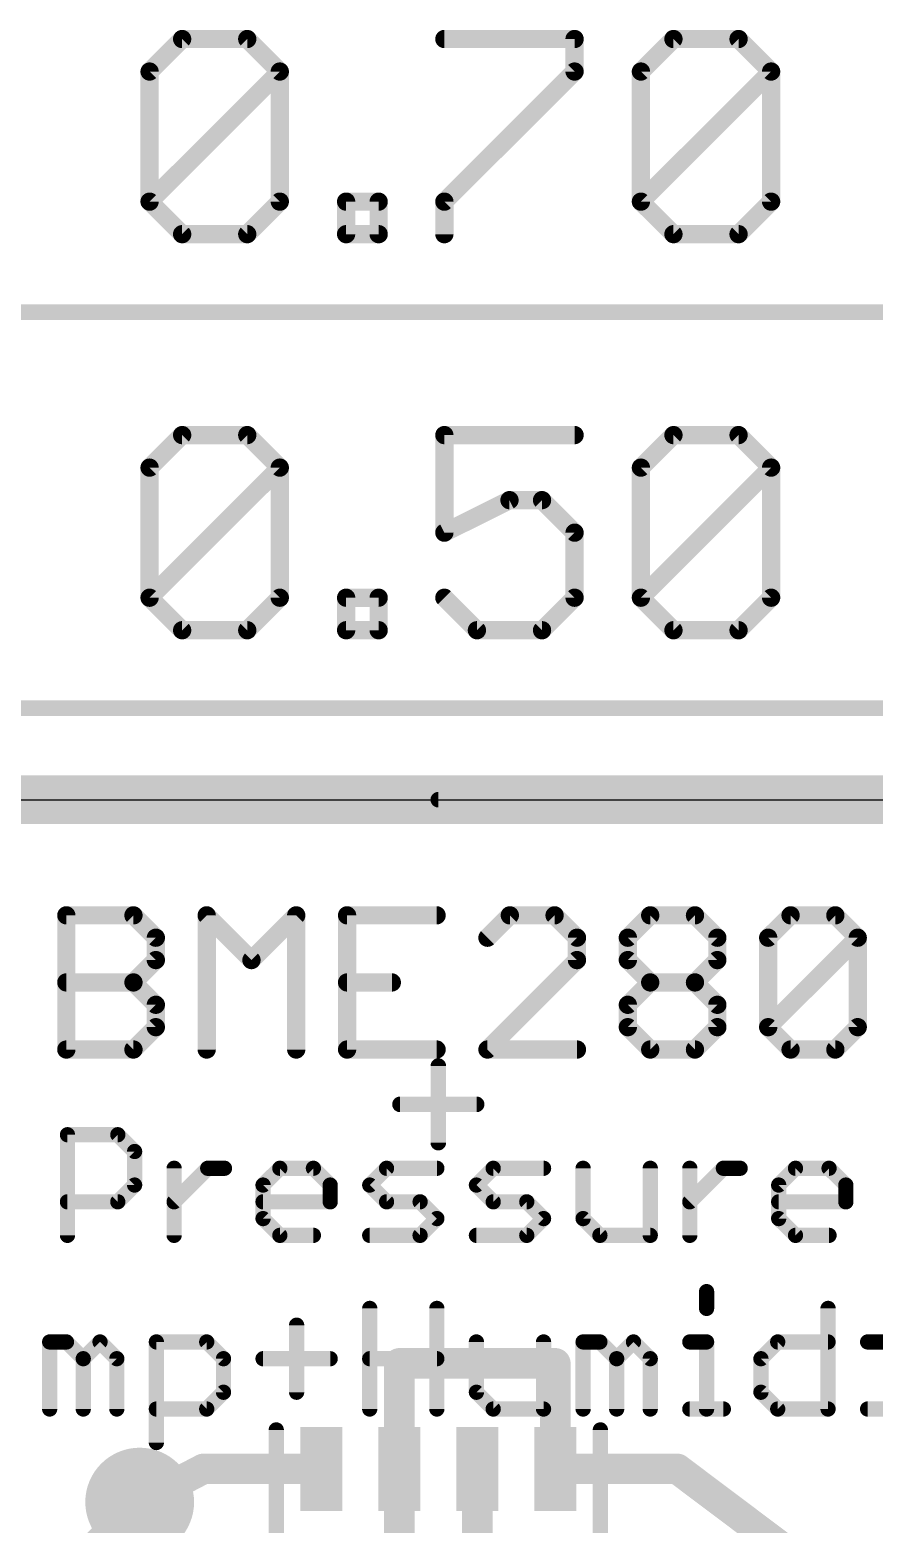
# Model space of a CAD drawing. Extents: x -8.2 to 26.1, y -5.3 to 30.5.
# Drawn here: x 5.49 to 12.52, y 13.01 to 25.47 of the extents above; entities that cross this region are included whole.
import ezdxf

# ---------------------------------------------------------------- set-up
doc = ezdxf.new("R2010")
doc.units = 0
for name, color, linetype in [('1', 12, 'CONTINUOUS'), ('16', 132, 'CONTINUOUS'), ('18', 110, 'CONTINUOUS'), ('20', 53, 'CONTINUOUS'), ('21', 40, 'CONTINUOUS'), ('47', 253, 'CONTINUOUS')]:
    doc.layers.add(name, color=color, linetype=linetype)

# ---------------------------------------------------------------- blocks, each defined once
blk = doc.blocks.new('RECT')
blk.add_solid([(-0.5, -0.5), (0.5, -0.5), (-0.5, 0.5), (0.5, 0.5)])
blk = doc.blocks.new('ROUNDV')
at = {"const_width": 0.5}
blk.add_lwpolyline([(0, -0.25, 1), (0, 0.25, 1), (0, -0.25)], format="xyb", dxfattribs=at)

msp = doc.modelspace()

# ---------------------------------------------------------------- linework, layer by layer
at = {"layer": '1', "const_width": 0.254}
for points in [[(8.565, 13.471), (8.565, 14.351)], [(8.565, 14.351), (9.865, 14.351)], [(9.865, 14.351), (9.865, 13.471)], [(6.4023, 13.1943), (6.933, 13.471)], [(6.933, 13.471), (7.915, 13.471)], [(8.565, 12.629), (8.565, 13.471)], [(9.215, 13.471), (9.215, 12.883)], [(10.881, 13.471), (9.865, 13.471)], [(11.906, 12.7), (10.881, 13.471)], [(5.273, 12.065), (6.4023, 13.1943)]]:
    msp.add_lwpolyline(points, dxfattribs=at)
at = {"layer": '1', "const_width": 0.127}
for points in [[(8.6285, 14.351, 1), (8.5015, 14.351)], [(8.565, 14.4145, 1), (8.565, 14.2875)], [(9.9285, 14.351, 1), (9.8015, 14.351)], [(9.865, 14.2875, 1), (9.865, 14.4145)], [(6.933, 13.5345, 1), (6.933, 13.4075)], [(6.9624, 13.4147, 1), (6.9036, 13.5273)], [(7.915, 13.4075, 1), (7.915, 13.5345)], [(8.6285, 13.471, 1), (8.5015, 13.471)], [(9.2785, 13.471, 1), (9.1515, 13.471)], [(9.865, 13.5345, 1), (9.865, 13.4075)], [(10.9192, 13.5217, 1), (10.8428, 13.4203)], [(10.881, 13.4075, 1), (10.881, 13.5345)], [(8.5015, 13.471, 1), (8.6285, 13.471)], [(9.8015, 13.471, 1), (9.9285, 13.471)], [(6.3729, 13.2506, 1), (6.4316, 13.138)], [(6.4472, 13.1494, 1), (6.3574, 13.2392)]]:
    msp.add_lwpolyline(points, format="xyb", dxfattribs=at)
at = {"layer": '16'}
for points, const_width in [([(0, 19.05), (17.78, 19.05)], 0.4064), ([(6.4023, 7.5677), (6.4023, 13.1943)], 0.254)]:
    msp.add_lwpolyline(points, dxfattribs=dict(at, const_width=const_width))
at = {"layer": '16', "const_width": 0.127}
msp.add_lwpolyline([(6.4658, 13.1943, 1), (6.3388, 13.1943)], format="xyb", dxfattribs=at)
at = {"layer": '20'}
msp.add_line((2.54, 19.05), (15.24, 19.05), dxfattribs=at)
at = {"layer": '21'}
for points, const_width in [([(5.7912, 16.9672), (5.7912, 18.0858)], 0.1524), ([(5.7912, 18.0858), (6.3505, 18.0858)], 0.1524), ([(6.3505, 18.0858), (6.5369, 17.8993)], 0.1524), ([(6.9606, 16.9672), (6.9606, 18.0858)], 0.1524), ([(6.9606, 18.0858), (7.3334, 17.7129)], 0.1524), ([(7.3334, 17.7129), (7.7063, 18.0858)], 0.1524), ([(7.7063, 18.0858), (7.7063, 16.9672)], 0.1524), ([(8.8757, 18.0858), (8.13, 18.0858)], 0.1524), ([(8.13, 18.0858), (8.13, 16.9672)], 0.1524), ([(9.4858, 18.0858), (9.2994, 17.8993)], 0.1524), ([(9.8587, 18.0858), (9.4858, 18.0858)], 0.1524), ([(10.0451, 17.8993), (9.8587, 18.0858)], 0.1524), ([(10.4688, 17.8993), (10.6552, 18.0858)], 0.1524), ([(10.6552, 18.0858), (11.0281, 18.0858)], 0.1524), ([(11.0281, 18.0858), (11.2145, 17.8993)], 0.1524), ([(11.6382, 17.8993), (11.8246, 18.0858)], 0.1524), ([(11.8246, 18.0858), (12.1975, 18.0858)], 0.1524), ([(12.1975, 18.0858), (12.3839, 17.8993)], 0.1524), ([(6.5369, 17.8993), (6.5369, 17.7129)], 0.1524), ([(10.0451, 17.7129), (10.0451, 17.8993)], 0.1524), ([(10.4688, 17.7129), (10.4688, 17.8993)], 0.1524), ([(11.2145, 17.8993), (11.2145, 17.7129)], 0.1524), ([(11.6382, 17.1536), (11.6382, 17.8993)], 0.1524), ([(11.6382, 17.1536), (12.3839, 17.8993)], 0.1524), ([(12.3839, 17.8993), (12.3839, 17.1536)], 0.1524), ([(6.5369, 17.7129), (6.3505, 17.5265)], 0.1524), ([(9.2994, 16.9672), (10.0451, 17.7129)], 0.1524), ([(10.6552, 17.5265), (10.4688, 17.7129)], 0.1524), ([(11.2145, 17.7129), (11.0281, 17.5265)], 0.1524), ([(5.7912, 17.5265), (6.3505, 17.5265)], 0.1524), ([(6.3505, 17.5265), (6.5369, 17.3401)], 0.1524), ([(8.13, 17.5265), (8.5028, 17.5265)], 0.1524), ([(10.4688, 17.3401), (10.6552, 17.5265)], 0.1524), ([(10.6552, 17.5265), (11.0281, 17.5265)], 0.1524), ([(11.0281, 17.5265), (11.2145, 17.3401)], 0.1524), ([(6.5369, 17.3401), (6.5369, 17.1536)], 0.1524), ([(10.4688, 17.1536), (10.4688, 17.3401)], 0.1524), ([(11.2145, 17.3401), (11.2145, 17.1536)], 0.1524), ([(6.5369, 17.1536), (6.3505, 16.9672)], 0.1524), ([(10.6552, 16.9672), (10.4688, 17.1536)], 0.1524), ([(11.2145, 17.1536), (11.0281, 16.9672)], 0.1524), ([(11.8246, 16.9672), (11.6382, 17.1536)], 0.1524), ([(12.3839, 17.1536), (12.1975, 16.9672)], 0.1524), ([(6.3505, 16.9672), (5.7912, 16.9672)], 0.1524), ([(8.13, 16.9672), (8.8757, 16.9672)], 0.1524), ([(10.0451, 16.9672), (9.2994, 16.9672)], 0.1524), ([(11.0281, 16.9672), (10.6552, 16.9672)], 0.1524), ([(12.1975, 16.9672), (11.8246, 16.9672)], 0.1524), ([(5.8007, 15.4178), (5.8007, 16.2567)], 0.127), ([(5.8007, 16.2567), (6.2201, 16.2567)], 0.127), ([(6.2201, 16.2567), (6.3599, 16.1169)], 0.127), ([(6.3599, 16.1169), (6.3599, 15.8373)], 0.127), ([(6.6894, 15.4178), (6.6894, 15.9771)], 0.127), ([(6.6894, 15.6974), (6.969, 15.9771)], 0.127), ([(6.969, 15.9771), (7.1088, 15.9771)], 0.127), ([(7.43, 15.8373), (7.5698, 15.9771)], 0.127), ([(7.5698, 15.9771), (7.8495, 15.9771)], 0.127), ([(7.8495, 15.9771), (7.9893, 15.8373)], 0.127), ([(8.3187, 15.8373), (8.4586, 15.9771)], 0.127), ([(8.4586, 15.9771), (8.878, 15.9771)], 0.127), ([(9.2075, 15.8373), (9.3473, 15.9771)], 0.127), ([(9.3473, 15.9771), (9.7668, 15.9771)], 0.127), ([(10.0962, 15.9771), (10.0962, 15.5576)], 0.127), ([(10.6555, 15.4178), (10.6555, 15.9771)], 0.127), ([(10.985, 15.4178), (10.985, 15.9771)], 0.127), ([(10.985, 15.6974), (11.2646, 15.9771)], 0.127), ([(11.2646, 15.9771), (11.4044, 15.9771)], 0.127), ([(11.7256, 15.8373), (11.8654, 15.9771)], 0.127), ([(11.8654, 15.9771), (12.145, 15.9771)], 0.127), ([(12.145, 15.9771), (12.2849, 15.8373)], 0.127), ([(6.3599, 15.8373), (6.2201, 15.6974)], 0.127), ([(7.43, 15.5576), (7.43, 15.8373)], 0.127), ([(7.9893, 15.8373), (7.9893, 15.6974)], 0.127), ([(8.4586, 15.6974), (8.3187, 15.8373)], 0.127), ([(9.3473, 15.6974), (9.2075, 15.8373)], 0.127), ([(11.7256, 15.5576), (11.7256, 15.8373)], 0.127), ([(12.2849, 15.8373), (12.2849, 15.6974)], 0.127), ([(6.2201, 15.6974), (5.8007, 15.6974)], 0.127), ([(7.9893, 15.6974), (7.43, 15.6974)], 0.127), ([(8.7382, 15.6974), (8.4586, 15.6974)], 0.127), ([(8.878, 15.5576), (8.7382, 15.6974)], 0.127), ([(9.6269, 15.6974), (9.3473, 15.6974)], 0.127), ([(9.7668, 15.5576), (9.6269, 15.6974)], 0.127), ([(12.2849, 15.6974), (11.7256, 15.6974)], 0.127), ([(7.5698, 15.4178), (7.43, 15.5576)], 0.127), ([(8.7382, 15.4178), (8.878, 15.5576)], 0.127), ([(9.6269, 15.4178), (9.7668, 15.5576)], 0.127), ([(10.0962, 15.5576), (10.2361, 15.4178)], 0.127), ([(11.8654, 15.4178), (11.7256, 15.5576)], 0.127), ([(7.8495, 15.4178), (7.5698, 15.4178)], 0.127), ([(8.3187, 15.4178), (8.7382, 15.4178)], 0.127), ([(9.2075, 15.4178), (9.6269, 15.4178)], 0.127), ([(10.2361, 15.4178), (10.6555, 15.4178)], 0.127), ([(12.145, 15.4178), (11.8654, 15.4178)], 0.127), ([(11.1248, 14.9487), (11.1248, 14.8089)], 0.127), ([(8.3187, 13.97), (8.3187, 14.8089)], 0.127), ([(8.878, 14.8089), (8.878, 13.97)], 0.127), ([(12.1367, 14.8089), (12.1367, 13.97)], 0.127), ([(7.7096, 14.6691), (7.7096, 14.1098)], 0.127), ([(5.6525, 13.97), (5.6525, 14.5293)], 0.127), ([(5.6525, 14.5293), (5.7923, 14.5293)], 0.127), ([(5.7923, 14.5293), (5.9322, 14.3895)], 0.127), ([(5.9322, 14.3895), (6.072, 14.5293)], 0.127), ([(6.072, 14.5293), (6.2118, 14.3895)], 0.127), ([(6.5413, 13.6904), (6.5413, 14.5293)], 0.127), ([(6.5413, 14.5293), (6.9607, 14.5293)], 0.127), ([(6.9607, 14.5293), (7.1005, 14.3895)], 0.127), ([(9.2075, 14.5293), (9.2075, 14.1098)], 0.127), ([(9.7668, 13.97), (9.7668, 14.5293)], 0.127), ([(10.0962, 13.97), (10.0962, 14.5293)], 0.127), ([(10.0962, 14.5293), (10.236, 14.5293)], 0.127), ([(10.236, 14.5293), (10.3759, 14.3895)], 0.127), ([(10.3759, 14.3895), (10.5157, 14.5293)], 0.127), ([(10.5157, 14.5293), (10.6555, 14.3895)], 0.127), ([(10.985, 14.5293), (11.1248, 14.5293)], 0.127), ([(11.1248, 14.5293), (11.1248, 13.97)], 0.127), ([(11.5775, 14.3895), (11.7173, 14.5293)], 0.127), ([(11.7173, 14.5293), (12.1367, 14.5293)], 0.127), ([(12.4662, 14.5293), (12.606, 14.5293)], 0.127), ([(5.9322, 14.3895), (5.9322, 13.97)], 0.127), ([(6.2118, 14.3895), (6.2118, 13.97)], 0.127), ([(7.1005, 14.3895), (7.1005, 14.1098)], 0.127), ([(7.43, 14.3895), (7.9893, 14.3895)], 0.127), ([(8.3187, 14.3895), (8.878, 14.3895)], 0.127), ([(10.3759, 14.3895), (10.3759, 13.97)], 0.127), ([(10.6555, 14.3895), (10.6555, 13.97)], 0.127), ([(11.5775, 14.1098), (11.5775, 14.3895)], 0.127), ([(7.1005, 14.1098), (6.9607, 13.97)], 0.127), ([(9.2075, 14.1098), (9.3473, 13.97)], 0.127), ([(11.7173, 13.97), (11.5775, 14.1098)], 0.127), ([(6.9607, 13.97), (6.5413, 13.97)], 0.127), ([(9.3473, 13.97), (9.7668, 13.97)], 0.127), ([(10.985, 13.97), (11.2646, 13.97)], 0.127), ([(12.1367, 13.97), (11.7173, 13.97)], 0.127), ([(12.4662, 13.97), (12.7458, 13.97)], 0.127), ([(7.54, 13.796), (7.54, 11.096)], 0.127), ([(10.24, 13.796), (10.24, 11.096)], 0.127)]:
    msp.add_lwpolyline(points, dxfattribs=dict(at, const_width=const_width))
for points, const_width in [([(5.8293, 18.0858, 1), (5.7531, 18.0858)], 0.0762), ([(5.7912, 18.1239, 1), (5.7912, 18.0477)], 0.0762), ([(6.3774, 18.1127, 1), (6.3235, 18.0588)], 0.0762), ([(6.3505, 18.0477, 1), (6.3505, 18.1239)], 0.0762), ([(6.9987, 18.0858, 1), (6.9225, 18.0858)], 0.0762), ([(6.9875, 18.1127, 1), (6.9337, 18.0588)], 0.0762), ([(7.7444, 18.0858, 1), (7.6682, 18.0858)], 0.0762), ([(7.7332, 18.0588, 1), (7.6794, 18.1127)], 0.0762), ([(8.13, 18.1239, 1), (8.13, 18.0477)], 0.0762), ([(8.1681, 18.0858, 1), (8.0919, 18.0858)], 0.0762), ([(8.8757, 18.0477, 1), (8.8757, 18.1239)], 0.0762), ([(9.4858, 18.1239, 1), (9.4858, 18.0477)], 0.0762), ([(9.5128, 18.0588, 1), (9.4589, 18.1127)], 0.0762), ([(9.8856, 18.1127, 1), (9.8317, 18.0588)], 0.0762), ([(9.8587, 18.0477, 1), (9.8587, 18.1239)], 0.0762), ([(10.6552, 18.1239, 1), (10.6552, 18.0477)], 0.0762), ([(10.6822, 18.0588, 1), (10.6283, 18.1127)], 0.0762), ([(11.055, 18.1127, 1), (11.0011, 18.0588)], 0.0762), ([(11.0281, 18.0477, 1), (11.0281, 18.1239)], 0.0762), ([(11.8246, 18.1239, 1), (11.8246, 18.0477)], 0.0762), ([(11.8516, 18.0588, 1), (11.7977, 18.1127)], 0.0762), ([(12.2244, 18.1127, 1), (12.1705, 18.0588)], 0.0762), ([(12.1975, 18.0477, 1), (12.1975, 18.1239)], 0.0762), ([(6.575, 17.8993, 1), (6.4988, 17.8993)], 0.0762), ([(6.51, 17.8724, 1), (6.5638, 17.9263)], 0.0762), ([(9.2724, 17.9263, 1), (9.3263, 17.8724)], 0.0762), ([(10.0832, 17.8993, 1), (10.007, 17.8993)], 0.0762), ([(10.0182, 17.8724, 1), (10.072, 17.9263)], 0.0762), ([(10.4418, 17.9263, 1), (10.4957, 17.8724)], 0.0762), ([(10.5069, 17.8993, 1), (10.4307, 17.8993)], 0.0762), ([(11.2526, 17.8993, 1), (11.1764, 17.8993)], 0.0762), ([(11.1876, 17.8724, 1), (11.2414, 17.9263)], 0.0762), ([(11.6112, 17.9263, 1), (11.6651, 17.8724)], 0.0762), ([(11.6763, 17.8993, 1), (11.6001, 17.8993)], 0.0762), ([(12.422, 17.8993, 1), (12.3458, 17.8993)], 0.0762), ([(12.4108, 17.8724, 1), (12.3569, 17.9263)], 0.0762), ([(12.3569, 17.8724, 1), (12.4108, 17.9263)], 0.0762), ([(6.4988, 17.7129, 1), (6.575, 17.7129)], 0.0762), ([(6.5638, 17.686, 1), (6.51, 17.7398)], 0.0762), ([(7.3065, 17.7398, 1), (7.3604, 17.686)], 0.0762), ([(7.3065, 17.686, 1), (7.3604, 17.7398)], 0.0762), ([(10.007, 17.7129, 1), (10.0832, 17.7129)], 0.0762), ([(10.072, 17.686, 1), (10.0182, 17.7398)], 0.0762), ([(10.4957, 17.7398, 1), (10.4418, 17.686)], 0.0762), ([(10.4307, 17.7129, 1), (10.5069, 17.7129)], 0.0762), ([(11.1764, 17.7129, 1), (11.2526, 17.7129)], 0.0762), ([(11.2414, 17.686, 1), (11.1875, 17.7398)], 0.0762), ([(5.7912, 17.5646, 1), (5.7912, 17.4884)], 0.0762), ([(6.3774, 17.5534, 1), (6.3235, 17.4995)], 0.0762), ([(6.3235, 17.5534, 1), (6.3774, 17.4995)], 0.0762), ([(6.3505, 17.4884, 1), (6.3505, 17.5646)], 0.0762), ([(8.13, 17.5646, 1), (8.13, 17.4884)], 0.0762), ([(8.5028, 17.4884, 1), (8.5028, 17.5646)], 0.0762), ([(10.6552, 17.5646, 1), (10.6552, 17.4884)], 0.0762), ([(10.6822, 17.4995, 1), (10.6283, 17.5534)], 0.0762), ([(10.6283, 17.4995, 1), (10.6822, 17.5534)], 0.0762), ([(11.055, 17.5534, 1), (11.0011, 17.4995)], 0.0762), ([(11.0011, 17.5534, 1), (11.055, 17.4995)], 0.0762), ([(11.0281, 17.4884, 1), (11.0281, 17.5646)], 0.0762), ([(6.575, 17.3401, 1), (6.4988, 17.3401)], 0.0762), ([(6.51, 17.3131, 1), (6.5638, 17.367)], 0.0762), ([(10.4418, 17.367, 1), (10.4957, 17.3131)], 0.0762), ([(10.5069, 17.3401, 1), (10.4307, 17.3401)], 0.0762), ([(11.2526, 17.3401, 1), (11.1764, 17.3401)], 0.0762), ([(11.1876, 17.3131, 1), (11.2414, 17.367)], 0.0762), ([(6.4988, 17.1536, 1), (6.575, 17.1536)], 0.0762), ([(6.5638, 17.1267, 1), (6.51, 17.1806)], 0.0762), ([(10.4957, 17.1806, 1), (10.4418, 17.1267)], 0.0762), ([(10.4307, 17.1536, 1), (10.5069, 17.1536)], 0.0762), ([(11.1764, 17.1536, 1), (11.2526, 17.1536)], 0.0762), ([(11.2414, 17.1267, 1), (11.1876, 17.1806)], 0.0762), ([(11.6651, 17.1806, 1), (11.6112, 17.1267)], 0.0762), ([(11.6112, 17.1806, 1), (11.6651, 17.1267)], 0.0762), ([(11.6001, 17.1536, 1), (11.6763, 17.1536)], 0.0762), ([(12.3458, 17.1536, 1), (12.422, 17.1536)], 0.0762), ([(12.4108, 17.1267, 1), (12.3569, 17.1806)], 0.0762), ([(5.7912, 17.0053, 1), (5.7912, 16.9291)], 0.0762), ([(5.7531, 16.9672, 1), (5.8293, 16.9672)], 0.0762), ([(6.3235, 16.9941, 1), (6.3774, 16.9403)], 0.0762), ([(6.3505, 16.9291, 1), (6.3505, 17.0053)], 0.0762), ([(6.9225, 16.9672, 1), (6.9987, 16.9672)], 0.0762), ([(7.6682, 16.9672, 1), (7.7444, 16.9672)], 0.0762), ([(8.13, 17.0053, 1), (8.13, 16.9291)], 0.0762), ([(8.0919, 16.9672, 1), (8.1681, 16.9672)], 0.0762), ([(8.8757, 16.9291, 1), (8.8757, 17.0053)], 0.0762), ([(9.2994, 17.0053, 1), (9.2994, 16.9291)], 0.0762), ([(9.2724, 16.9941, 1), (9.3263, 16.9403)], 0.0762), ([(10.0451, 16.9291, 1), (10.0451, 17.0053)], 0.0762), ([(10.6552, 17.0053, 1), (10.6552, 16.9291)], 0.0762), ([(10.6283, 16.9403, 1), (10.6822, 16.9941)], 0.0762), ([(11.0011, 16.9941, 1), (11.055, 16.9403)], 0.0762), ([(11.0281, 16.9291, 1), (11.0281, 17.0053)], 0.0762), ([(11.8246, 17.0053, 1), (11.8246, 16.9291)], 0.0762), ([(11.7977, 16.9403, 1), (11.8516, 16.9941)], 0.0762), ([(12.1705, 16.9941, 1), (12.2244, 16.9403)], 0.0762), ([(12.1975, 16.9291, 1), (12.1975, 17.0053)], 0.0762), ([(5.8324, 16.2567, 1), (5.7689, 16.2567)], 0.0635), ([(5.8007, 16.2885, 1), (5.8007, 16.225)], 0.0635), ([(6.2426, 16.2792, 1), (6.1977, 16.2343)], 0.0635), ([(6.2201, 16.225, 1), (6.2201, 16.2885)], 0.0635), ([(6.3917, 16.1169, 1), (6.3282, 16.1169)], 0.0635), ([(6.3375, 16.0944, 1), (6.3824, 16.1393)], 0.0635), ([(6.7211, 15.9771, 1), (6.6576, 15.9771)], 0.0635), ([(6.969, 16.0088, 1), (6.969, 15.9453)], 0.0635), ([(6.9915, 15.9546, 1), (6.9466, 15.9995)], 0.0635), ([(7.1088, 15.9453, 1), (7.1088, 16.0088)], 0.0635), ([(7.5698, 16.0088, 1), (7.5698, 15.9453)], 0.0635), ([(7.5923, 15.9546, 1), (7.5474, 15.9995)], 0.0635), ([(7.8719, 15.9995, 1), (7.827, 15.9546)], 0.0635), ([(7.8495, 15.9453, 1), (7.8495, 16.0088)], 0.0635), ([(8.4586, 16.0088, 1), (8.4586, 15.9453)], 0.0635), ([(8.481, 15.9546, 1), (8.4361, 15.9995)], 0.0635), ([(8.878, 15.9453, 1), (8.878, 16.0088)], 0.0635), ([(9.3473, 16.0088, 1), (9.3473, 15.9453)], 0.0635), ([(9.3698, 15.9546, 1), (9.3249, 15.9995)], 0.0635), ([(9.7668, 15.9453, 1), (9.7668, 16.0088)], 0.0635), ([(10.128, 15.9771, 1), (10.0645, 15.9771)], 0.0635), ([(10.6873, 15.9771, 1), (10.6238, 15.9771)], 0.0635), ([(11.0167, 15.9771, 1), (10.9532, 15.9771)], 0.0635), ([(11.2646, 16.0088, 1), (11.2646, 15.9453)], 0.0635), ([(11.2871, 15.9546, 1), (11.2422, 15.9995)], 0.0635), ([(11.4044, 15.9453, 1), (11.4044, 16.0088)], 0.0635), ([(11.8654, 16.0088, 1), (11.8654, 15.9453)], 0.0635), ([(11.8879, 15.9546, 1), (11.843, 15.9995)], 0.0635), ([(12.1675, 15.9995, 1), (12.1226, 15.9546)], 0.0635), ([(12.145, 15.9453, 1), (12.145, 16.0088)], 0.0635), ([(6.3282, 15.8373, 1), (6.3917, 15.8373)], 0.0635), ([(6.3824, 15.8148, 1), (6.3375, 15.8597)], 0.0635), ([(7.4618, 15.8373, 1), (7.3983, 15.8373)], 0.0635), ([(7.4076, 15.8597, 1), (7.4525, 15.8148)], 0.0635), ([(8.021, 15.8373, 1), (7.9575, 15.8373)], 0.0635), ([(7.9668, 15.8148, 1), (8.0117, 15.8597)], 0.0635), ([(8.3412, 15.8597, 1), (8.2963, 15.8148)], 0.0635), ([(8.2963, 15.8597, 1), (8.3412, 15.8148)], 0.0635), ([(9.2299, 15.8597, 1), (9.185, 15.8148)], 0.0635), ([(9.185, 15.8597, 1), (9.2299, 15.8148)], 0.0635), ([(11.7573, 15.8373, 1), (11.6938, 15.8373)], 0.0635), ([(11.7031, 15.8597, 1), (11.748, 15.8148)], 0.0635), ([(12.3166, 15.8373, 1), (12.2531, 15.8373)], 0.0635), ([(12.2624, 15.8148, 1), (12.3073, 15.8597)], 0.0635), ([(5.8007, 15.7292, 1), (5.8007, 15.6657)], 0.0635), ([(6.1977, 15.7199, 1), (6.2426, 15.675)], 0.0635), ([(6.2201, 15.6657, 1), (6.2201, 15.7292)], 0.0635), ([(6.6669, 15.7199, 1), (6.7118, 15.675)], 0.0635), ([(7.43, 15.7292, 1), (7.43, 15.6657)], 0.0635), ([(7.9575, 15.6974, 1), (8.021, 15.6974)], 0.0635), ([(7.9893, 15.6657, 1), (7.9893, 15.7292)], 0.0635), ([(8.4586, 15.7292, 1), (8.4586, 15.6657)], 0.0635), ([(8.4361, 15.675, 1), (8.481, 15.7199)], 0.0635), ([(8.7607, 15.7199, 1), (8.7158, 15.675)], 0.0635), ([(8.7382, 15.6657, 1), (8.7382, 15.7292)], 0.0635), ([(9.3473, 15.7292, 1), (9.3473, 15.6657)], 0.0635), ([(9.3249, 15.675, 1), (9.3698, 15.7199)], 0.0635), ([(9.6494, 15.7199, 1), (9.6045, 15.675)], 0.0635), ([(9.6269, 15.6657, 1), (9.6269, 15.7292)], 0.0635), ([(10.9625, 15.7199, 1), (11.0074, 15.675)], 0.0635), ([(11.7256, 15.7292, 1), (11.7256, 15.6657)], 0.0635), ([(12.2531, 15.6974, 1), (12.3166, 15.6974)], 0.0635), ([(12.2849, 15.6657, 1), (12.2849, 15.7292)], 0.0635), ([(7.3983, 15.5576, 1), (7.4618, 15.5576)], 0.0635), ([(7.4525, 15.5801, 1), (7.4076, 15.5352)], 0.0635), ([(8.9005, 15.5352, 1), (8.8556, 15.5801)], 0.0635), ([(8.8556, 15.5352, 1), (8.9005, 15.5801)], 0.0635), ([(9.7892, 15.5352, 1), (9.7443, 15.5801)], 0.0635), ([(9.7443, 15.5352, 1), (9.7892, 15.5801)], 0.0635), ([(10.1187, 15.5801, 1), (10.0738, 15.5352)], 0.0635), ([(10.0645, 15.5576, 1), (10.128, 15.5576)], 0.0635), ([(11.6938, 15.5576, 1), (11.7573, 15.5576)], 0.0635), ([(11.748, 15.5801, 1), (11.7031, 15.5352)], 0.0635), ([(5.7689, 15.4178, 1), (5.8324, 15.4178)], 0.0635), ([(6.6576, 15.4178, 1), (6.7211, 15.4178)], 0.0635), ([(7.5698, 15.4496, 1), (7.5698, 15.3861)], 0.0635), ([(7.5474, 15.3953, 1), (7.5923, 15.4403)], 0.0635), ([(7.8495, 15.3861, 1), (7.8495, 15.4496)], 0.0635), ([(8.3187, 15.4496, 1), (8.3187, 15.3861)], 0.0635), ([(8.7158, 15.4403, 1), (8.7607, 15.3953)], 0.0635), ([(8.7382, 15.3861, 1), (8.7382, 15.4496)], 0.0635), ([(9.2075, 15.4496, 1), (9.2075, 15.3861)], 0.0635), ([(9.6045, 15.4403, 1), (9.6494, 15.3953)], 0.0635), ([(9.6269, 15.3861, 1), (9.6269, 15.4496)], 0.0635), ([(10.2361, 15.4496, 1), (10.2361, 15.3861)], 0.0635), ([(10.2136, 15.3953, 1), (10.2585, 15.4403)], 0.0635), ([(10.6238, 15.4178, 1), (10.6873, 15.4178)], 0.0635), ([(10.6555, 15.3861, 1), (10.6555, 15.4496)], 0.0635), ([(10.9532, 15.4178, 1), (11.0167, 15.4178)], 0.0635), ([(11.8654, 15.4496, 1), (11.8654, 15.3861)], 0.0635), ([(11.843, 15.3953, 1), (11.8879, 15.4403)], 0.0635), ([(12.145, 15.3861, 1), (12.145, 15.4496)], 0.0635), ([(11.1565, 14.9487, 1), (11.093, 14.9487)], 0.0635), ([(8.3505, 14.8089, 1), (8.287, 14.8089)], 0.0635), ([(8.9098, 14.8089, 1), (8.8463, 14.8089)], 0.0635), ([(11.093, 14.8089, 1), (11.1565, 14.8089)], 0.0635), ([(12.1685, 14.8089, 1), (12.105, 14.8089)], 0.0635), ([(7.7414, 14.6691, 1), (7.6779, 14.6691)], 0.0635), ([(5.6843, 14.5293, 1), (5.6208, 14.5293)], 0.0635), ([(5.6525, 14.561, 1), (5.6525, 14.4975)], 0.0635), ([(5.8148, 14.5517, 1), (5.7699, 14.5068)], 0.0635), ([(5.7923, 14.4975, 1), (5.7923, 14.561)], 0.0635), ([(6.0944, 14.5517, 1), (6.0495, 14.5068)], 0.0635), ([(6.0944, 14.5068, 1), (6.0495, 14.5517)], 0.0635), ([(6.573, 14.5293, 1), (6.5095, 14.5293)], 0.0635), ([(6.5413, 14.561, 1), (6.5413, 14.4975)], 0.0635), ([(6.9832, 14.5517, 1), (6.9383, 14.5068)], 0.0635), ([(6.9607, 14.4975, 1), (6.9607, 14.561)], 0.0635), ([(9.2392, 14.5293, 1), (9.1757, 14.5293)], 0.0635), ([(9.7985, 14.5293, 1), (9.735, 14.5293)], 0.0635), ([(10.0962, 14.561, 1), (10.0962, 14.4975)], 0.0635), ([(10.128, 14.5293, 1), (10.0645, 14.5293)], 0.0635), ([(10.2585, 14.5517, 1), (10.2136, 14.5068)], 0.0635), ([(10.236, 14.4975, 1), (10.236, 14.561)], 0.0635), ([(10.5381, 14.5517, 1), (10.4932, 14.5068)], 0.0635), ([(10.5381, 14.5068, 1), (10.4932, 14.5517)], 0.0635), ([(10.985, 14.561, 1), (10.985, 14.4975)], 0.0635), ([(11.1565, 14.5293, 1), (11.093, 14.5293)], 0.0635), ([(11.1248, 14.4975, 1), (11.1248, 14.561)], 0.0635), ([(11.7173, 14.561, 1), (11.7173, 14.4975)], 0.0635), ([(11.7397, 14.5068, 1), (11.6948, 14.5517)], 0.0635), ([(12.1367, 14.4975, 1), (12.1367, 14.561)], 0.0635), ([(12.4662, 14.561, 1), (12.4662, 14.4975)], 0.0635), ([(5.9639, 14.3895, 1), (5.9004, 14.3895)], 0.0635), ([(6.2435, 14.3895, 1), (6.18, 14.3895)], 0.0635), ([(7.1323, 14.3895, 1), (7.0688, 14.3895)], 0.0635), ([(7.43, 14.4212, 1), (7.43, 14.3577)], 0.0635), ([(7.9893, 14.3577, 1), (7.9893, 14.4212)], 0.0635), ([(8.3187, 14.4212, 1), (8.3187, 14.3577)], 0.0635), ([(8.878, 14.3577, 1), (8.878, 14.4212)], 0.0635), ([(10.4076, 14.3895, 1), (10.3441, 14.3895)], 0.0635), ([(10.6873, 14.3895, 1), (10.6237, 14.3895)], 0.0635), ([(11.6092, 14.3895, 1), (11.5457, 14.3895)], 0.0635), ([(5.9097, 14.4119, 1), (5.9546, 14.367)], 0.0635), ([(5.9097, 14.367, 1), (5.9546, 14.4119)], 0.0635), ([(6.1893, 14.367, 1), (6.2342, 14.4119)], 0.0635), ([(7.0781, 14.367, 1), (7.123, 14.4119)], 0.0635), ([(10.3534, 14.4119, 1), (10.3983, 14.367)], 0.0635), ([(10.3534, 14.367, 1), (10.3983, 14.4119)], 0.0635), ([(10.633, 14.367, 1), (10.678, 14.4119)], 0.0635), ([(11.555, 14.4119, 1), (11.5999, 14.367)], 0.0635), ([(7.0688, 14.1098, 1), (7.1323, 14.1098)], 0.0635), ([(7.123, 14.0874, 1), (7.0781, 14.1323)], 0.0635), ([(7.6779, 14.1098, 1), (7.7414, 14.1098)], 0.0635), ([(9.2299, 14.1323, 1), (9.185, 14.0874)], 0.0635), ([(9.1757, 14.1098, 1), (9.2392, 14.1098)], 0.0635), ([(11.5457, 14.1098, 1), (11.6092, 14.1098)], 0.0635), ([(11.5999, 14.1323, 1), (11.555, 14.0874)], 0.0635), ([(5.6208, 13.97, 1), (5.6843, 13.97)], 0.0635), ([(5.9004, 13.97, 1), (5.9639, 13.97)], 0.0635), ([(6.18, 13.97, 1), (6.2435, 13.97)], 0.0635), ([(6.5413, 14.0018, 1), (6.5413, 13.9383)], 0.0635), ([(6.9383, 13.9925, 1), (6.9832, 13.9475)], 0.0635), ([(6.9607, 13.9383, 1), (6.9607, 14.0018)], 0.0635), ([(8.287, 13.97, 1), (8.3505, 13.97)], 0.0635), ([(8.8463, 13.97, 1), (8.9098, 13.97)], 0.0635), ([(9.3473, 14.0018, 1), (9.3473, 13.9383)], 0.0635), ([(9.3249, 13.9475, 1), (9.3698, 13.9925)], 0.0635), ([(9.735, 13.97, 1), (9.7985, 13.97)], 0.0635), ([(9.7668, 13.9383, 1), (9.7668, 14.0018)], 0.0635), ([(10.0645, 13.97, 1), (10.128, 13.97)], 0.0635), ([(10.3441, 13.97, 1), (10.4076, 13.97)], 0.0635), ([(10.6237, 13.97, 1), (10.6873, 13.97)], 0.0635), ([(10.985, 14.0018, 1), (10.985, 13.9383)], 0.0635), ([(11.093, 13.97, 1), (11.1565, 13.97)], 0.0635), ([(11.2646, 13.9383, 1), (11.2646, 14.0018)], 0.0635), ([(11.7173, 14.0018, 1), (11.7173, 13.9383)], 0.0635), ([(11.6948, 13.9475, 1), (11.7397, 13.9925)], 0.0635), ([(12.105, 13.97, 1), (12.1685, 13.97)], 0.0635), ([(12.1367, 13.9383, 1), (12.1367, 14.0018)], 0.0635), ([(12.4662, 14.0018, 1), (12.4662, 13.9383)], 0.0635), ([(7.5717, 13.796, 1), (7.5083, 13.796)], 0.0635), ([(10.2718, 13.796, 1), (10.2082, 13.796)], 0.0635), ([(6.5095, 13.6904, 1), (6.573, 13.6904)], 0.0635)]:
    msp.add_lwpolyline(points, format="xyb", dxfattribs=dict(at, const_width=const_width))
at = {"layer": '47'}
for points, const_width in [([(6.4848, 25.1205), (6.756, 25.3917)], 0.1524), ([(6.756, 25.3917), (7.2983, 25.3917)], 0.1524), ([(7.2983, 25.3917), (7.5695, 25.1205)], 0.1524), ([(8.9405, 25.3917), (10.0252, 25.3917)], 0.1524), ([(10.0252, 25.3917), (10.0252, 25.1205)], 0.1524), ([(10.5777, 25.1205), (10.8489, 25.3917)], 0.1524), ([(10.8489, 25.3917), (11.3912, 25.3917)], 0.1524), ([(11.3912, 25.3917), (11.6624, 25.1205)], 0.1524), ([(6.4848, 24.0359), (6.4848, 25.1205)], 0.1524), ([(6.4848, 24.0359), (7.5695, 25.1205)], 0.1524), ([(7.5695, 25.1205), (7.5695, 24.0359)], 0.1524), ([(10.0252, 25.1205), (8.9405, 24.0359)], 0.1524), ([(10.5777, 24.0359), (10.5777, 25.1205)], 0.1524), ([(10.5777, 24.0359), (11.6624, 25.1205)], 0.1524), ([(11.6624, 25.1205), (11.6624, 24.0359)], 0.1524), ([(6.756, 23.7647), (6.4848, 24.0359)], 0.1524), ([(7.5695, 24.0359), (7.2983, 23.7647)], 0.1524), ([(8.122, 23.7647), (8.122, 24.0359)], 0.1524), ([(8.122, 24.0359), (8.3931, 24.0359)], 0.1524), ([(8.3931, 24.0359), (8.3931, 23.7647)], 0.1524), ([(8.9405, 24.0359), (8.9405, 23.7647)], 0.1524), ([(10.8489, 23.7647), (10.5777, 24.0359)], 0.1524), ([(11.6624, 24.0359), (11.3912, 23.7647)], 0.1524), ([(7.2983, 23.7647), (6.756, 23.7647)], 0.1524), ([(8.3931, 23.7647), (8.122, 23.7647)], 0.1524), ([(11.3912, 23.7647), (10.8489, 23.7647)], 0.1524), ([(0.065, 23.114), (17.715, 23.114)], 0.13), ([(6.4848, 21.8185), (6.756, 22.0897)], 0.1524), ([(6.756, 22.0897), (7.2983, 22.0897)], 0.1524), ([(7.2983, 22.0897), (7.5695, 21.8185)], 0.1524), ([(10.0252, 22.0897), (8.9405, 22.0897)], 0.1524), ([(8.9405, 22.0897), (8.9405, 21.2762)], 0.1524), ([(10.5777, 21.8185), (10.8489, 22.0897)], 0.1524), ([(10.8489, 22.0897), (11.3912, 22.0897)], 0.1524), ([(11.3912, 22.0897), (11.6624, 21.8185)], 0.1524), ([(6.4848, 20.7339), (6.4848, 21.8185)], 0.1524), ([(6.4848, 20.7339), (7.5695, 21.8185)], 0.1524), ([(7.5695, 21.8185), (7.5695, 20.7339)], 0.1524), ([(10.5777, 20.7339), (10.5777, 21.8185)], 0.1524), ([(10.5777, 20.7339), (11.6624, 21.8185)], 0.1524), ([(11.6624, 21.8185), (11.6624, 20.7339)], 0.1524), ([(8.9405, 21.2762), (9.4829, 21.5474)], 0.1524), ([(9.4829, 21.5474), (9.754, 21.5474)], 0.1524), ([(9.754, 21.5474), (10.0252, 21.2762)], 0.1524), ([(10.0252, 21.2762), (10.0252, 20.7339)], 0.1524), ([(6.756, 20.4627), (6.4848, 20.7339)], 0.1524), ([(7.5695, 20.7339), (7.2983, 20.4627)], 0.1524), ([(8.122, 20.4627), (8.122, 20.7339)], 0.1524), ([(8.122, 20.7339), (8.3931, 20.7339)], 0.1524), ([(8.3931, 20.7339), (8.3931, 20.4627)], 0.1524), ([(9.2117, 20.4627), (8.9405, 20.7339)], 0.1524), ([(10.0252, 20.7339), (9.754, 20.4627)], 0.1524), ([(10.8489, 20.4627), (10.5777, 20.7339)], 0.1524), ([(11.6624, 20.7339), (11.3912, 20.4627)], 0.1524), ([(7.2983, 20.4627), (6.756, 20.4627)], 0.1524), ([(8.3931, 20.4627), (8.122, 20.4627)], 0.1524), ([(9.754, 20.4627), (9.2117, 20.4627)], 0.1524), ([(11.3912, 20.4627), (10.8489, 20.4627)], 0.1524), ([(2.605, 19.812), (15.175, 19.812)], 0.13), ([(8.89, 19.05), (26.08, 19.05)], 0.13), ([(8.89, 16.1908), (8.89, 16.8292)], 0.13), ([(8.5708, 16.51), (9.2092, 16.51)], 0.13)]:
    msp.add_lwpolyline(points, dxfattribs=dict(at, const_width=const_width))
for points, const_width in [([(6.756, 25.4298, 1), (6.756, 25.3536)], 0.0762), ([(6.7829, 25.3647, 1), (6.729, 25.4186)], 0.0762), ([(7.3252, 25.4186, 1), (7.2714, 25.3647)], 0.0762), ([(7.2983, 25.3536, 1), (7.2983, 25.4298)], 0.0762), ([(8.9405, 25.4298, 1), (8.9405, 25.3536)], 0.0762), ([(10.0633, 25.3917, 1), (9.9871, 25.3917)], 0.0762), ([(10.0252, 25.3536, 1), (10.0252, 25.4298)], 0.0762), ([(10.8489, 25.4298, 1), (10.8489, 25.3536)], 0.0762), ([(10.8758, 25.3647, 1), (10.8219, 25.4186)], 0.0762), ([(11.4181, 25.4186, 1), (11.3643, 25.3647)], 0.0762), ([(11.3912, 25.3536, 1), (11.3912, 25.4298)], 0.0762), ([(6.5229, 25.1205, 1), (6.4467, 25.1205)], 0.0762), ([(6.4579, 25.1475, 1), (6.5118, 25.0936)], 0.0762), ([(7.6076, 25.1205, 1), (7.5314, 25.1205)], 0.0762), ([(7.5964, 25.0936, 1), (7.5425, 25.1475)], 0.0762), ([(7.5425, 25.0936, 1), (7.5964, 25.1475)], 0.0762), ([(10.0521, 25.0936, 1), (9.9983, 25.1475)], 0.0762), ([(10.6158, 25.1205, 1), (10.5396, 25.1205)], 0.0762), ([(10.5508, 25.1475, 1), (10.6046, 25.0936)], 0.0762), ([(11.7005, 25.1205, 1), (11.6243, 25.1205)], 0.0762), ([(11.6893, 25.0936, 1), (11.6354, 25.1475)], 0.0762), ([(11.6354, 25.0936, 1), (11.6893, 25.1475)], 0.0762), ([(9.9871, 25.1205, 1), (10.0633, 25.1205)], 0.0762), ([(6.5118, 24.0628, 1), (6.4579, 24.0089)], 0.0762), ([(6.4579, 24.0628, 1), (6.5118, 24.0089)], 0.0762), ([(6.4467, 24.0359, 1), (6.5229, 24.0359)], 0.0762), ([(7.5314, 24.0359, 1), (7.6076, 24.0359)], 0.0762), ([(7.5964, 24.0089, 1), (7.5425, 24.0628)], 0.0762), ([(8.1601, 24.0359, 1), (8.0839, 24.0359)], 0.0762), ([(8.122, 24.074, 1), (8.122, 23.9978)], 0.0762), ([(8.4312, 24.0359, 1), (8.355, 24.0359)], 0.0762), ([(8.3931, 23.9978, 1), (8.3931, 24.074)], 0.0762), ([(8.9786, 24.0359, 1), (8.9024, 24.0359)], 0.0762), ([(8.9136, 24.0628, 1), (8.9675, 24.0089)], 0.0762), ([(10.6046, 24.0628, 1), (10.5508, 24.0089)], 0.0762), ([(10.5508, 24.0628, 1), (10.6046, 24.0089)], 0.0762), ([(10.5396, 24.0359, 1), (10.6158, 24.0359)], 0.0762), ([(11.6243, 24.0359, 1), (11.7005, 24.0359)], 0.0762), ([(11.6893, 24.0089, 1), (11.6354, 24.0628)], 0.0762), ([(6.756, 23.8028, 1), (6.756, 23.7266)], 0.0762), ([(6.729, 23.7378, 1), (6.7829, 23.7916)], 0.0762), ([(7.2714, 23.7916, 1), (7.3252, 23.7378)], 0.0762), ([(7.2983, 23.7266, 1), (7.2983, 23.8028)], 0.0762), ([(8.122, 23.8028, 1), (8.122, 23.7266)], 0.0762), ([(8.0839, 23.7647, 1), (8.1601, 23.7647)], 0.0762), ([(8.355, 23.7647, 1), (8.4312, 23.7647)], 0.0762), ([(8.3931, 23.7266, 1), (8.3931, 23.8028)], 0.0762), ([(8.9024, 23.7647, 1), (8.9786, 23.7647)], 0.0762), ([(10.8489, 23.8028, 1), (10.8489, 23.7266)], 0.0762), ([(10.8219, 23.7378, 1), (10.8758, 23.7916)], 0.0762), ([(11.3643, 23.7916, 1), (11.4181, 23.7378)], 0.0762), ([(11.3912, 23.7266, 1), (11.3912, 23.8028)], 0.0762), ([(6.756, 22.1278, 1), (6.756, 22.0516)], 0.0762), ([(6.7829, 22.0627, 1), (6.729, 22.1166)], 0.0762), ([(7.3252, 22.1166, 1), (7.2714, 22.0627)], 0.0762), ([(7.2983, 22.0516, 1), (7.2983, 22.1278)], 0.0762), ([(8.9405, 22.1278, 1), (8.9405, 22.0516)], 0.0762), ([(8.9786, 22.0897, 1), (8.9024, 22.0897)], 0.0762), ([(10.0252, 22.0516, 1), (10.0252, 22.1278)], 0.0762), ([(10.8489, 22.1278, 1), (10.8489, 22.0516)], 0.0762), ([(10.8758, 22.0627, 1), (10.8219, 22.1166)], 0.0762), ([(11.4181, 22.1166, 1), (11.3643, 22.0627)], 0.0762), ([(11.3912, 22.0516, 1), (11.3912, 22.1278)], 0.0762), ([(6.5229, 21.8185, 1), (6.4467, 21.8185)], 0.0762), ([(6.4579, 21.8455, 1), (6.5118, 21.7916)], 0.0762), ([(7.6076, 21.8185, 1), (7.5314, 21.8185)], 0.0762), ([(7.5964, 21.7916, 1), (7.5425, 21.8455)], 0.0762), ([(7.5425, 21.7916, 1), (7.5964, 21.8455)], 0.0762), ([(10.6158, 21.8185, 1), (10.5396, 21.8185)], 0.0762), ([(10.5508, 21.8455, 1), (10.6046, 21.7916)], 0.0762), ([(11.7005, 21.8185, 1), (11.6243, 21.8185)], 0.0762), ([(11.6893, 21.7916, 1), (11.6354, 21.8455)], 0.0762), ([(11.6354, 21.7916, 1), (11.6893, 21.8455)], 0.0762), ([(9.4829, 21.5855, 1), (9.4829, 21.5093)], 0.0762), ([(9.4999, 21.5133, 1), (9.4658, 21.5814)], 0.0762), ([(9.781, 21.5743, 1), (9.7271, 21.5204)], 0.0762), ([(9.754, 21.5093, 1), (9.754, 21.5855)], 0.0762), ([(8.9235, 21.3103, 1), (8.9576, 21.2421)], 0.0762), ([(8.9024, 21.2762, 1), (8.9786, 21.2762)], 0.0762), ([(10.0633, 21.2762, 1), (9.9871, 21.2762)], 0.0762), ([(9.9983, 21.2493, 1), (10.0521, 21.3031)], 0.0762), ([(6.5118, 20.7608, 1), (6.4579, 20.7069)], 0.0762), ([(7.5964, 20.7069, 1), (7.5425, 20.7608)], 0.0762), ([(8.1601, 20.7339, 1), (8.0839, 20.7339)], 0.0762), ([(8.122, 20.772, 1), (8.122, 20.6958)], 0.0762), ([(8.4312, 20.7339, 1), (8.355, 20.7339)], 0.0762), ([(8.3931, 20.6958, 1), (8.3931, 20.772)], 0.0762), ([(8.9675, 20.7608, 1), (8.9136, 20.7069)], 0.0762), ([(10.0521, 20.7069, 1), (9.9983, 20.7608)], 0.0762), ([(10.6046, 20.7608, 1), (10.5508, 20.7069)], 0.0762), ([(11.6893, 20.7069, 1), (11.6354, 20.7608)], 0.0762), ([(6.4579, 20.7608, 1), (6.5118, 20.7069)], 0.0762), ([(6.4467, 20.7339, 1), (6.5229, 20.7339)], 0.0762), ([(7.5314, 20.7339, 1), (7.6076, 20.7339)], 0.0762), ([(9.9871, 20.7339, 1), (10.0633, 20.7339)], 0.0762), ([(10.5508, 20.7608, 1), (10.6046, 20.7069)], 0.0762), ([(10.5396, 20.7339, 1), (10.6158, 20.7339)], 0.0762), ([(11.6243, 20.7339, 1), (11.7005, 20.7339)], 0.0762), ([(6.756, 20.5008, 1), (6.756, 20.4246)], 0.0762), ([(6.729, 20.4358, 1), (6.7829, 20.4896)], 0.0762), ([(7.2714, 20.4896, 1), (7.3252, 20.4358)], 0.0762), ([(7.2983, 20.4246, 1), (7.2983, 20.5008)], 0.0762), ([(8.122, 20.5008, 1), (8.122, 20.4246)], 0.0762), ([(8.0839, 20.4627, 1), (8.1601, 20.4627)], 0.0762), ([(8.355, 20.4627, 1), (8.4312, 20.4627)], 0.0762), ([(8.3931, 20.4246, 1), (8.3931, 20.5008)], 0.0762), ([(9.2117, 20.5008, 1), (9.2117, 20.4246)], 0.0762), ([(9.1848, 20.4358, 1), (9.2386, 20.4896)], 0.0762), ([(9.7271, 20.4896, 1), (9.781, 20.4358)], 0.0762), ([(9.754, 20.4246, 1), (9.754, 20.5008)], 0.0762), ([(10.8489, 20.5008, 1), (10.8489, 20.4246)], 0.0762), ([(10.8219, 20.4358, 1), (10.8758, 20.4896)], 0.0762), ([(11.3643, 20.4896, 1), (11.4181, 20.4358)], 0.0762), ([(11.3912, 20.4246, 1), (11.3912, 20.5008)], 0.0762), ([(8.89, 19.0825, 1), (8.89, 19.0175)], 0.065), ([(8.9225, 16.8292, 1), (8.8575, 16.8292)], 0.065), ([(8.5708, 16.5425, 1), (8.5708, 16.4775)], 0.065), ([(9.2092, 16.4775, 1), (9.2092, 16.5425)], 0.065), ([(8.8575, 16.1908, 1), (8.9225, 16.1908)], 0.065)]:
    msp.add_lwpolyline(points, format="xyb", dxfattribs=dict(at, const_width=const_width))

# ---------------------------------------------------------------- block references
at = {"layer": '1', "xscale": 0.7, "yscale": 0.35, "rotation": 270}
for p in [(7.915, 13.471), (8.565, 13.471), (9.215, 13.471), (9.865, 13.471)]:
    msp.add_blockref('RECT', p, dxfattribs=at)
at = {"layer": '18', "xscale": 0.9064, "yscale": 0.9064}
msp.add_blockref('ROUNDV', (6.4023, 13.1943), dxfattribs=at)
msp.add_blockref('ROUNDV', (6.4023, 13.1943), dxfattribs=at)

doc.saveas('drawing.dxf')
